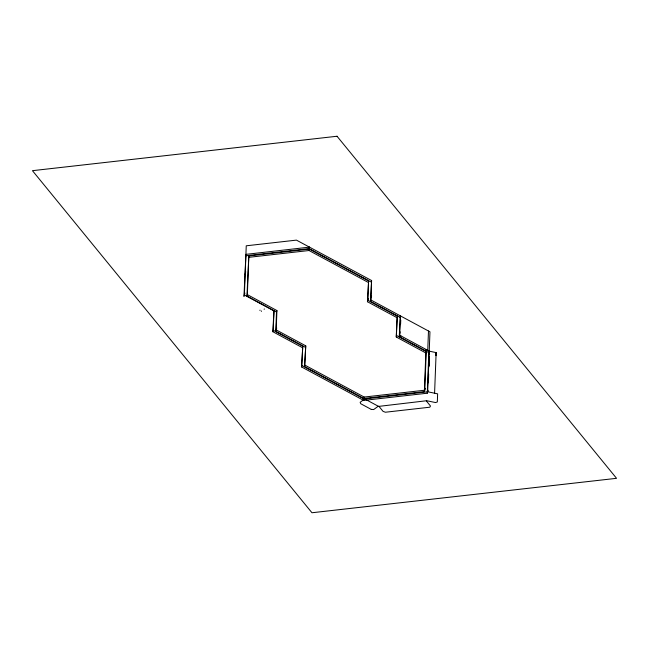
<?xml version="1.0" encoding="UTF-8"?>
<svg xmlns="http://www.w3.org/2000/svg" width="649" height="649" viewBox="0 0 649 649"><rect width="100%" height="100%" fill="white"/><g stroke="black" fill="none" stroke-linecap="round" stroke-linejoin="round"><path stroke-width="0.97" d="M428.454 382.764L428.664 373.97M428.843 366.831L429.078 357.039M429.151 354.103L429.224 351.158L399.654 335.233L400.392 315.876L399.249 336.677L428.819 352.61L427.269 393.213L363.675 400.409L301.631 366.985L302.775 346.185L273.205 330.252L273.992 310.83L272.799 331.696L302.369 347.629M429.094 365.898L429.314 357.088M429.387 354.151L429.451 351.206M435.779 355.579L435.852 352.545M436.063 355.636L436.136 352.602L429.224 351.158L428.819 352.61M309.581 247.123L245.922 254.359L243.967 296.415L244.916 293.04M305.346 347.296L275.776 331.363L276.515 312.007L246.944 296.074L248.827 255.925L309.443 249.07L368.583 280.928L367.845 300.284L397.415 316.209L396.271 337.009L425.841 352.942L424.365 391.655L363.748 398.51L304.608 366.644L305.752 345.844L276.182 329.919L276.92 310.563L247.35 294.63L248.827 255.925M301.631 366.985L302.775 346.185M304.608 366.644L305.752 345.844M396.271 337.009L397.01 317.661L367.439 301.728L368.583 280.928M399.987 317.32L370.417 301.396L371.617 280.546L296.439 240.122L246.247 245.801L244.373 294.971L273.943 310.895M400.611 324.013L400.757 320.046M396.677 335.565L426.247 351.498L424.771 390.211L364.154 397.058L305.014 365.2M428.486 331.006L427.748 350.363L426.093 349.478L427.561 350.282M364.657 398.892L378.594 406.404L426.75 400.725L435.56 402.567L437.329 401.958L437.637 393.846L427.675 391.769L429.963 331.809L370.822 299.943M434.587 393.213L436.136 352.602M245.152 274.665L245.711 271.696M371.204 297.891L371.601 295.895M400.904 335.906L399.249 336.677L400.182 331.817M246.944 296.074L247.35 294.63M259.941 310.506L260.014 310.1M261.36 310.96L261.36 311.415M264.167 309.322L264.297 308.932M276.515 312.007L276.92 310.563M272.799 331.696L273.205 330.252M275.776 331.363L276.725 327.988M245.517 255.803L309.111 248.616L309.516 247.172M248.421 257.369L309.038 250.514L309.443 249.07M367.439 301.728L368.389 298.353M370.417 301.396L370.96 299.879L371.561 280.587M363.748 398.51L364.154 397.058M363.675 400.409L364.284 398.235M397.01 317.661L397.415 316.209M399.249 336.677L399.654 335.233M425.841 352.942L426.247 351.498M424.365 391.655L425.314 388.28M427.269 393.213L428.08 390.325M364.722 398.932L360.154 402.275L360.739 403.735L371.301 409.422M378.245 406.209L373.678 409.56L371.26 409.397M427.675 391.769L364.081 398.957L302.036 365.541M309.111 248.616L371.155 282.039M309.038 250.514L368.178 282.372M426.385 401.001L430.49 406.014L429.8 407.207L385.401 412.229L383.056 411.377L378.951 406.363M337.034 136.249L32.45 170.679L311.966 512.751L616.55 478.321L337.034 136.249"/></g></svg>
